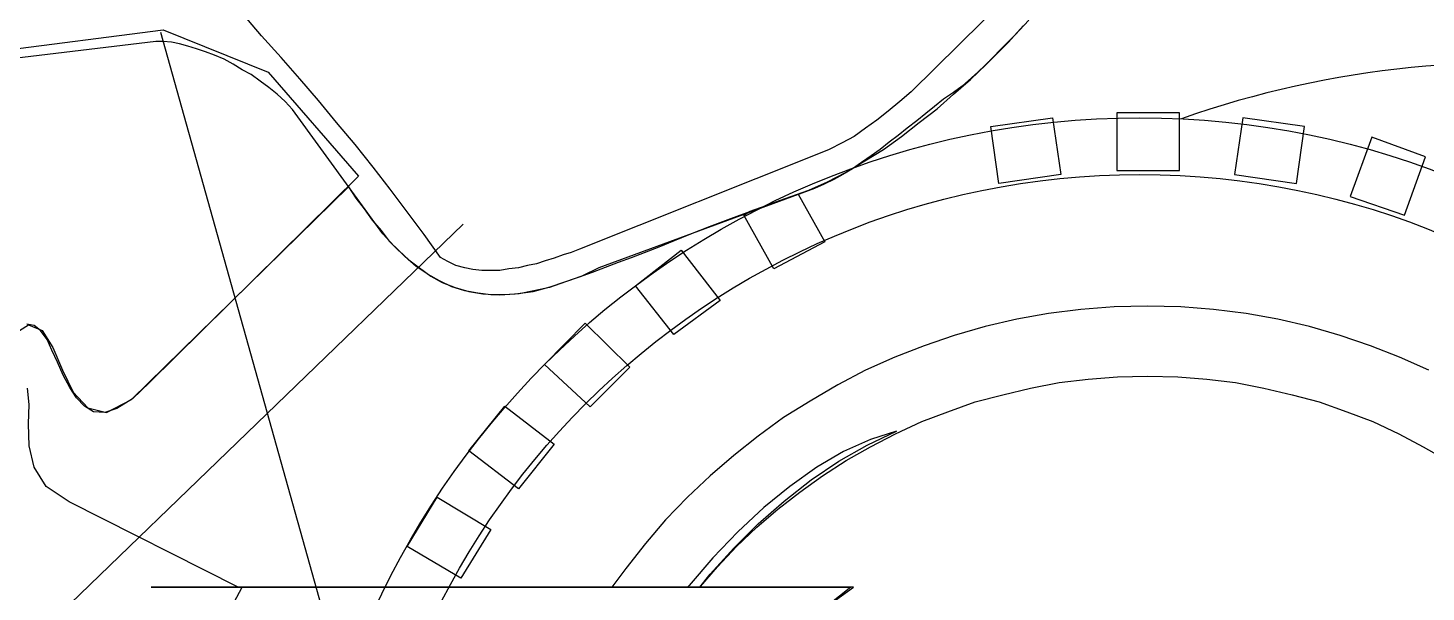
# Model space of a CAD drawing. Header units: inches. Extents: x 0.9 to 45.9, y 0.4 to 30.4.
# Drawn here: x 31.033 to 31.617, y 3.011 to 3.246 of the extents above; entities that cross this region are included whole.
import ezdxf

# ---------------------------------------------------------------- set-up
doc = ezdxf.new("R2010")
doc.units = ezdxf.units.IN
doc.header["$MEASUREMENT"] = 0
doc.layers.add('MUEBLES', color=8, linetype='Continuous')

# ---------------------------------------------------------------- blocks, each defined once
blk = doc.blocks.new('moto-3')
at = {"layer": 'MUEBLES', "linetype": 'Continuous'}
for p, q in [((192.58531, 16.69068), (192.54017, 16.64621)), ((192.26891, 16.66963), (192.26111, 16.6788)), ((192.07439, 16.65232), (192.22783, 16.67201)), ((192.29777, 16.41739), (192.22682, 16.671)), ((192.22783, 16.67201), (192.27163, 16.65436)), ((192.58701, 16.67371), (192.5809, 16.66692)), ((192.58361, 16.66997), (192.58939, 16.67609)), ((192.22478, 16.66726), (192.10631, 16.653)), ((192.22783, 16.66726), (192.22478, 16.66726)), ((192.23122, 16.66692), (192.22783, 16.66726)), ((192.23463, 16.66624), (192.23122, 16.66692)), ((192.23802, 16.66523), (192.23463, 16.66624)), ((192.24175, 16.6642), (192.23802, 16.66523)), ((192.27706, 16.66047), (192.26891, 16.66963)), ((192.5809, 16.66692), (192.57445, 16.66047)), ((192.57751, 16.66386), (192.58361, 16.66997)), ((192.24549, 16.66285), (192.24175, 16.6642)), ((192.24922, 16.66149), (192.24549, 16.66285)), ((192.2533, 16.65979), (192.24922, 16.66149)), ((192.25704, 16.65776), (192.2533, 16.65979)), ((192.28487, 16.65164), (192.27706, 16.66047)), ((192.57445, 16.66047), (192.568, 16.65436)), ((192.57139, 16.65741), (192.57751, 16.66386)), ((192.26076, 16.65538), (192.25704, 16.65776)), ((192.2645, 16.65334), (192.26076, 16.65538)), ((192.26823, 16.65062), (192.2645, 16.65334)), ((192.27163, 16.65436), (192.30931, 16.6109)), ((192.568, 16.65436), (192.56154, 16.64859)), ((192.56495, 16.6513), (192.57139, 16.65741)), ((192.27197, 16.64791), (192.26823, 16.65062)), ((192.27537, 16.64519), (192.27197, 16.64791)), ((192.29268, 16.64247), (192.28487, 16.65164)), ((192.55782, 16.64519), (192.56495, 16.6513)), ((192.56154, 16.64859), (192.55782, 16.64587)), ((192.27876, 16.64214), (192.27537, 16.64519)), ((192.28182, 16.63875), (192.27876, 16.64214)), ((192.30015, 16.63331), (192.29268, 16.64247)), ((192.53541, 16.64214), (192.53065, 16.63806)), ((192.54017, 16.64621), (192.53541, 16.64214)), ((192.55374, 16.64315), (192.55, 16.6401)), ((192.55103, 16.63908), (192.55782, 16.64519)), ((192.55782, 16.64587), (192.55374, 16.64315)), ((192.3195, 16.5868), (192.28182, 16.63875)), ((192.53065, 16.63806), (192.5259, 16.63432)), ((192.54627, 16.63705), (192.54253, 16.63399)), ((192.54356, 16.63331), (192.55103, 16.63908)), ((192.55, 16.6401), (192.54627, 16.63705)), ((192.62605, 16.63738), (192.62605, 16.61328)), ((192.65219, 16.63738), (192.62605, 16.63738)), ((192.65219, 16.61328), (192.65219, 16.63738)), ((192.30795, 16.62414), (192.30015, 16.63331)), ((192.52116, 16.63093), (192.5164, 16.62754)), ((192.5259, 16.63432), (192.52116, 16.63093)), ((192.53847, 16.63093), (192.53473, 16.62788)), ((192.53609, 16.62754), (192.54356, 16.63331)), ((192.54253, 16.63399), (192.53847, 16.63093)), ((192.57343, 16.63161), (192.59923, 16.63535)), ((192.57683, 16.60784), (192.57343, 16.63161)), ((192.59923, 16.63535), (192.60263, 16.61158)), ((192.67867, 16.63535), (192.67528, 16.61158)), ((192.70447, 16.63161), (192.67867, 16.63535)), ((192.70108, 16.60784), (192.70447, 16.63161)), ((192.31542, 16.61464), (192.30795, 16.62414)), ((192.51131, 16.62482), (192.50587, 16.62211)), ((192.5164, 16.62754), (192.51131, 16.62482)), ((192.531, 16.62516), (192.52726, 16.62211)), ((192.52862, 16.62211), (192.53609, 16.62754)), ((192.53473, 16.62788), (192.531, 16.62516)), ((192.73265, 16.6272), (192.72348, 16.60242)), ((192.75505, 16.61905), (192.73265, 16.6272)), ((192.5001, 16.61973), (192.40165, 16.58035)), ((192.50587, 16.62211), (192.5001, 16.61973)), ((192.52353, 16.61939), (192.51946, 16.61667)), ((192.52081, 16.61736), (192.52862, 16.62211)), ((192.52285, 16.61871), (192.52353, 16.61905)), ((192.52353, 16.61905), (192.52285, 16.61871)), ((192.52285, 16.61871), (192.52285, 16.61871)), ((192.52285, 16.61871), (192.52285, 16.61871)), ((192.52726, 16.62211), (192.52353, 16.61939)), ((192.74622, 16.5946), (192.75505, 16.61905)), ((192.32255, 16.60548), (192.31542, 16.61464)), ((192.50519, 16.60852), (192.51301, 16.6126)), ((192.51572, 16.61396), (192.51164, 16.61158)), ((192.51301, 16.6126), (192.52081, 16.61736)), ((192.51946, 16.61667), (192.51572, 16.61396)), ((192.62605, 16.61328), (192.65219, 16.61328)), ((192.30931, 16.6109), (192.22206, 16.52468)), ((192.49739, 16.60513), (192.50519, 16.60852)), ((192.50384, 16.60751), (192.49977, 16.60581)), ((192.50792, 16.60954), (192.50384, 16.60751)), ((192.51164, 16.61158), (192.50792, 16.60954)), ((192.60263, 16.61158), (192.57683, 16.60784)), ((192.67528, 16.61158), (192.70108, 16.60784)), ((192.21459, 16.51754), (192.30524, 16.60649)), ((192.30524, 16.60649), (192.3083, 16.60174)), ((192.3083, 16.60174), (192.31169, 16.59733)), ((192.32968, 16.59597), (192.32255, 16.60548)), ((192.49977, 16.60581), (192.4098, 16.57255)), ((192.47294, 16.5963), (192.49298, 16.60343)), ((192.48516, 16.60072), (192.49739, 16.60513)), ((192.49298, 16.60343), (192.50417, 16.58341)), ((192.72348, 16.60242), (192.74622, 16.5946)), ((192.31169, 16.59733), (192.31509, 16.59257)), ((192.33681, 16.58647), (192.32968, 16.59597)), ((192.4648, 16.59325), (192.4743, 16.59665)), ((192.47023, 16.5946), (192.47294, 16.5963)), ((192.47294, 16.5963), (192.47294, 16.5963)), ((192.4743, 16.59665), (192.48516, 16.60072)), ((192.09069, 16.33728), (192.35311, 16.59088)), ((192.31509, 16.59257), (192.31881, 16.58816)), ((192.44815, 16.5868), (192.45597, 16.58986)), ((192.45597, 16.58986), (192.4648, 16.59325)), ((192.48278, 16.5722), (192.47023, 16.5946)), ((192.31881, 16.58816), (192.32221, 16.58374)), ((192.32425, 16.58171), (192.3195, 16.5868)), ((192.32221, 16.58374), (192.32628, 16.57967)), ((192.3436, 16.57695), (192.33681, 16.58647)), ((192.43491, 16.58136), (192.44137, 16.58409)), ((192.44137, 16.58409), (192.44815, 16.5868)), ((192.50417, 16.58341), (192.48278, 16.5722)), ((192.32866, 16.57729), (192.32425, 16.58171)), ((192.32628, 16.57967), (192.33036, 16.57594)), ((192.39486, 16.57797), (192.39113, 16.57662)), ((192.39825, 16.579), (192.39486, 16.57797)), ((192.40165, 16.58035), (192.39825, 16.579)), ((192.42338, 16.57695), (192.42881, 16.579)), ((192.42508, 16.56508), (192.44409, 16.58001)), ((192.42881, 16.579), (192.43491, 16.58136)), ((192.44409, 16.58001), (192.46038, 16.55896)), ((192.33342, 16.57323), (192.32866, 16.57729)), ((192.33036, 16.57594), (192.33478, 16.57255)), ((192.33851, 16.56982), (192.33342, 16.57323)), ((192.33478, 16.57255), (192.33952, 16.56915)), ((192.34666, 16.57526), (192.3436, 16.57695)), ((192.35005, 16.57356), (192.34666, 16.57526)), ((192.35379, 16.57255), (192.35005, 16.57356)), ((192.35718, 16.57186), (192.35379, 16.57255)), ((192.36091, 16.57153), (192.35718, 16.57186)), ((192.37212, 16.5722), (192.36838, 16.57153)), ((192.3762, 16.57255), (192.37212, 16.5722)), ((192.37992, 16.57356), (192.3762, 16.57255)), ((192.38366, 16.57424), (192.37992, 16.57356)), ((192.38739, 16.57559), (192.38366, 16.57424)), ((192.39113, 16.57662), (192.38739, 16.57559)), ((192.4098, 16.57255), (192.40268, 16.56915)), ((192.40709, 16.57085), (192.41251, 16.57288)), ((192.41251, 16.57288), (192.41795, 16.57492)), ((192.41795, 16.57492), (192.42338, 16.57695)), ((192.34326, 16.56711), (192.33851, 16.56982)), ((192.33952, 16.56915), (192.34428, 16.56643)), ((192.34835, 16.56473), (192.34326, 16.56711)), ((192.34428, 16.56643), (192.34972, 16.5644)), ((192.36465, 16.57153), (192.36091, 16.57153)), ((192.36838, 16.57153), (192.36465, 16.57153)), ((192.39588, 16.56677), (192.38909, 16.5644)), ((192.38944, 16.56473), (192.39554, 16.56677)), ((192.39554, 16.56677), (192.40165, 16.5688)), ((192.40268, 16.56915), (192.39588, 16.56677)), ((192.40165, 16.5688), (192.40709, 16.57085)), ((192.35379, 16.56303), (192.34835, 16.56473)), ((192.34972, 16.5644), (192.35549, 16.5627)), ((192.35922, 16.56202), (192.35379, 16.56303)), ((192.35549, 16.5627), (192.36126, 16.56168)), ((192.36465, 16.56134), (192.35922, 16.56202)), ((192.36126, 16.56168), (192.36805, 16.56134)), ((192.37042, 16.56134), (192.36465, 16.56134)), ((192.36805, 16.56134), (192.37483, 16.56168)), ((192.37653, 16.56168), (192.37042, 16.56134)), ((192.37483, 16.56168), (192.3823, 16.5627)), ((192.38264, 16.56303), (192.37653, 16.56168)), ((192.3823, 16.5627), (192.38944, 16.56473)), ((192.38909, 16.5644), (192.38264, 16.56303)), ((192.44103, 16.5447), (192.42508, 16.56508)), ((192.46038, 16.55896), (192.44103, 16.5447)), ((192.61111, 16.55523), (192.59754, 16.55353)), ((192.62503, 16.55625), (192.61111, 16.55523)), ((192.63895, 16.55658), (192.62503, 16.55625)), ((192.65287, 16.55625), (192.63895, 16.55658)), ((192.66645, 16.55523), (192.65287, 16.55625)), ((192.68004, 16.55353), (192.66645, 16.55523)), ((192.16401, 16.54402), (192.17148, 16.54878)), ((192.17386, 16.54844), (192.17081, 16.54911)), ((192.17148, 16.54878), (192.17725, 16.5464)), ((192.17657, 16.5464), (192.17386, 16.54844)), ((192.38706, 16.53214), (192.40403, 16.54946)), ((192.40403, 16.54946), (192.4227, 16.53113)), ((192.5843, 16.55116), (192.57106, 16.5481)), ((192.59754, 16.55353), (192.5843, 16.55116)), ((192.69328, 16.55116), (192.68004, 16.55353)), ((192.7065, 16.5481), (192.69328, 16.55116)), ((192.17929, 16.54267), (192.17657, 16.5464)), ((192.17725, 16.5464), (192.18167, 16.53928)), ((192.18132, 16.53825), (192.17929, 16.54267)), ((192.55815, 16.54437), (192.54559, 16.53995)), ((192.57106, 16.5481), (192.55815, 16.54437)), ((192.71941, 16.54437), (192.7065, 16.5481)), ((192.73197, 16.53995), (192.71941, 16.54437)), ((192.1837, 16.53316), (192.18132, 16.53825)), ((192.18167, 16.53928), (192.18575, 16.52977)), ((192.54559, 16.53995), (192.53337, 16.5352)), ((192.74419, 16.5352), (192.73197, 16.53995)), ((192.18608, 16.52774), (192.1837, 16.53316)), ((192.40607, 16.5145), (192.38706, 16.53214)), ((192.4227, 16.53113), (192.40607, 16.5145)), ((192.53337, 16.5352), (192.52116, 16.52977)), ((192.75642, 16.52977), (192.74419, 16.5352)), ((192.18575, 16.52977), (192.19015, 16.5206)), ((192.18879, 16.52263), (192.18608, 16.52774)), ((192.52116, 16.52977), (192.50961, 16.52366)), ((192.60194, 16.52468), (192.61417, 16.52604)), ((192.61417, 16.52604), (192.62639, 16.52705)), ((192.62639, 16.52705), (192.63895, 16.52739)), ((192.63895, 16.52739), (192.65151, 16.52705)), ((192.65151, 16.52705), (192.66374, 16.52604)), ((192.66374, 16.52604), (192.67561, 16.52468)), ((192.17182, 16.51551), (192.17114, 16.5223)), ((192.19152, 16.51822), (192.18879, 16.52263)), ((192.19015, 16.5206), (192.19626, 16.51415)), ((192.22206, 16.52468), (192.21494, 16.51789)), ((192.50961, 16.52366), (192.49807, 16.51686)), ((192.56698, 16.51653), (192.57852, 16.51959)), ((192.57852, 16.51959), (192.59007, 16.5223)), ((192.59007, 16.5223), (192.60194, 16.52468)), ((192.67561, 16.52468), (192.6875, 16.5223)), ((192.6875, 16.5223), (192.69938, 16.51959)), ((192.69938, 16.51959), (192.71058, 16.51653)), ((192.17148, 16.50736), (192.17182, 16.51551)), ((192.19491, 16.51483), (192.19152, 16.51822)), ((192.19864, 16.51245), (192.19491, 16.51483)), ((192.19626, 16.51415), (192.20408, 16.51212)), ((192.20848, 16.51381), (192.20339, 16.51212)), ((192.20408, 16.51212), (192.21459, 16.51754)), ((192.21494, 16.51789), (192.20848, 16.51381)), ((192.35549, 16.49615), (192.37042, 16.51483)), ((192.37042, 16.51483), (192.39113, 16.49888)), ((192.49807, 16.51686), (192.48686, 16.51007)), ((192.55544, 16.51245), (192.56698, 16.51653)), ((192.71058, 16.51653), (192.72212, 16.51245)), ((192.17182, 16.4982), (192.17148, 16.50736)), ((192.20339, 16.51212), (192.19864, 16.51245)), ((192.48686, 16.51007), (192.47634, 16.50227)), ((192.53371, 16.50329), (192.54458, 16.50838)), ((192.54458, 16.50838), (192.55544, 16.51245)), ((192.72212, 16.51245), (192.73298, 16.50838)), ((192.73298, 16.50838), (192.74386, 16.50329)), ((192.47634, 16.50227), (192.46615, 16.49412)), ((192.52182, 16.49853), (192.53405, 16.5043)), ((192.53405, 16.5043), (192.52319, 16.50091)), ((192.52319, 16.49786), (192.53371, 16.50329)), ((192.74386, 16.50329), (192.75404, 16.49786)), ((192.17386, 16.48936), (192.17182, 16.4982)), ((192.3762, 16.4802), (192.35549, 16.49615)), ((192.39113, 16.49888), (192.3762, 16.4802)), ((192.51199, 16.49582), (192.50078, 16.48936)), ((192.50995, 16.49174), (192.52182, 16.49853)), ((192.52319, 16.50091), (192.51199, 16.49582)), ((192.51301, 16.49209), (192.52319, 16.49786)), ((192.75404, 16.49786), (192.76422, 16.49209)), ((192.46615, 16.49412), (192.4563, 16.48564)), ((192.4984, 16.48394), (192.50995, 16.49174)), ((192.50316, 16.48564), (192.51301, 16.49209)), ((192.17895, 16.48122), (192.17386, 16.48936)), ((192.4563, 16.48564), (192.44681, 16.47681)), ((192.50078, 16.48936), (192.48958, 16.48122)), ((192.49365, 16.47885), (192.50316, 16.48564)), ((192.18846, 16.47478), (192.17895, 16.48122)), ((192.48958, 16.48122), (192.47871, 16.4724)), ((192.48448, 16.47172), (192.49365, 16.47885)), ((192.48721, 16.47511), (192.4984, 16.48394)), ((192.25907, 16.43913), (192.18846, 16.47478)), ((192.32968, 16.4561), (192.34225, 16.47681)), ((192.34225, 16.47681), (192.36465, 16.46323)), ((192.44681, 16.47681), (192.43764, 16.46731)), ((192.47871, 16.4724), (192.46785, 16.4622)), ((192.47634, 16.46561), (192.48721, 16.47511)), ((192.43764, 16.46731), (192.42916, 16.45746)), ((192.47566, 16.46425), (192.48448, 16.47172)), ((192.36465, 16.46323), (192.35208, 16.44286)), ((192.46785, 16.4622), (192.45733, 16.45134)), ((192.46615, 16.45542), (192.47634, 16.46561)), ((192.46717, 16.4561), (192.47566, 16.46425)), ((192.35208, 16.44286), (192.32968, 16.4561)), ((192.42916, 16.45746), (192.42101, 16.44693)), ((192.4563, 16.44455), (192.46615, 16.45542)), ((192.45936, 16.44761), (192.46717, 16.4561)), ((192.45733, 16.45134), (192.44749, 16.4398)), ((192.42101, 16.44693), (192.41523, 16.43913)), ((192.4519, 16.43913), (192.4563, 16.44455)), ((192.45223, 16.43946), (192.45936, 16.44761)), ((192.17182, 16.27142), (192.26076, 16.43913)), ((192.22274, 16.43913), (192.51504, 16.43913)), ((192.26076, 16.43913), (192.22274, 16.43913)), ((192.51605, 16.43913), (192.25907, 16.43913)), ((192.41523, 16.43913), (192.41523, 16.43913)), ((192.44749, 16.4398), (192.44681, 16.43913)), ((192.44681, 16.43913), (192.4519, 16.43913)), ((192.44681, 16.43913), (192.44681, 16.43913)), ((192.51504, 16.43913), (192.5001, 16.42724)), ((192.50111, 16.42825), (192.51605, 16.43913))]:
    blk.add_line(p, q, dxfattribs=at)
at = {"layer": 'MUEBLES'}
for radius in [0.3512, 0.32751]:
    blk.add_circle((192.63571, 16.28413), radius, dxfattribs=at)

msp = doc.modelspace()

# ---------------------------------------------------------------- linework, layer by layer
at = {"layer": 'MUEBLES'}
msp.add_arc((31.65111, 2.82324, -0.074), 0.40867, 359.70209, 109.47529, dxfattribs=at)

# ---------------------------------------------------------------- block references
msp.add_blockref('moto-3', (-161.13826, -13.42638, -0.074), dxfattribs=at)

doc.saveas('drawing.dxf')
